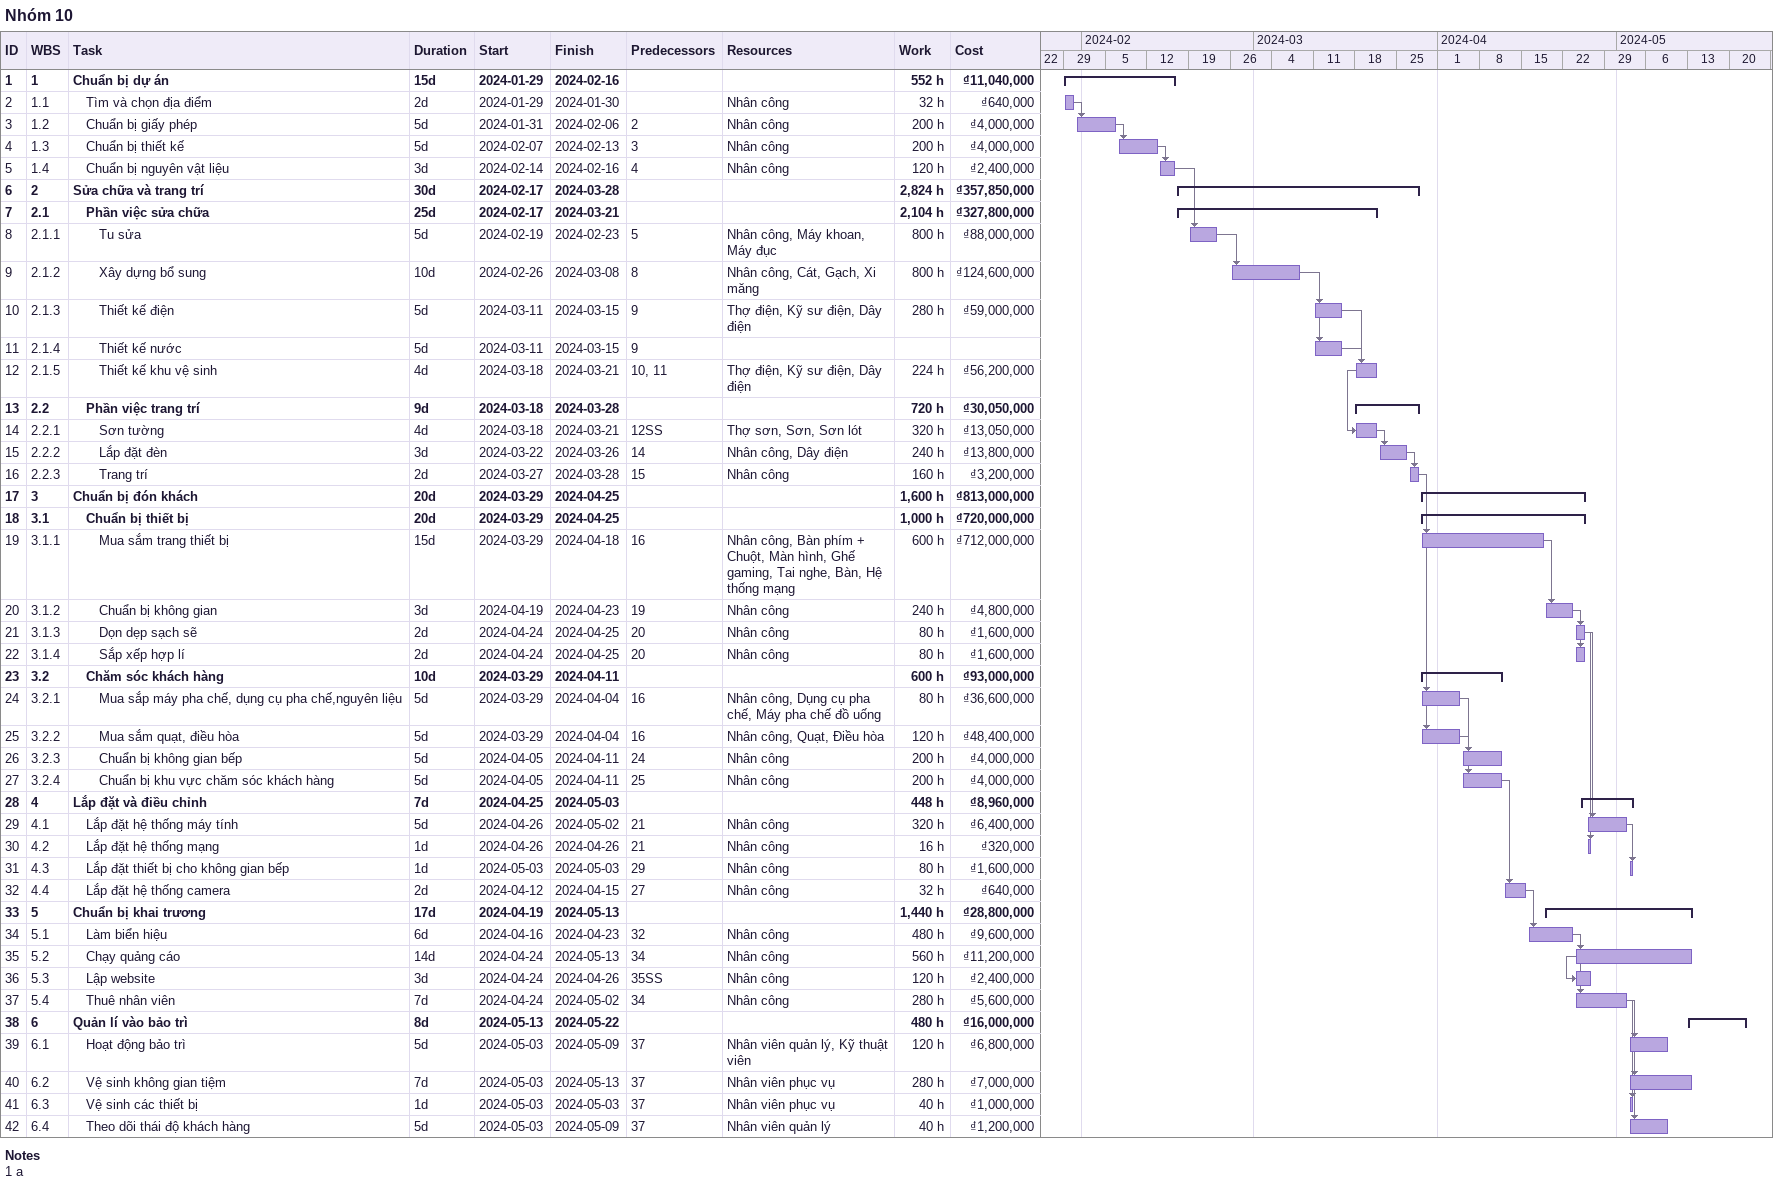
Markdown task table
Nhóm 10

| ID | WBS | Task | Duration | Start | Finish | Predecessors | Resources | Work (h) | Cost (₫) |
|---|---|---|---|---|---|---|---|---|---|
| 1 | 1 | **Chuẩn bị dự án** | 15d | 2024-01-29 | 2024-02-16 |  |  | 552 | 11040000 |
| 2 | 1.1 | Tìm và chọn địa điểm | 2d | 2024-01-29 | 2024-01-30 |  | Nhân công | 32 | 640000 |
| 3 | 1.2 | Chuẩn bị giấy phép | 5d | 2024-01-31 | 2024-02-06 | 2 | Nhân công | 200 | 4000000 |
| 4 | 1.3 | Chuẩn bị thiết kế | 5d | 2024-02-07 | 2024-02-13 | 3 | Nhân công | 200 | 4000000 |
| 5 | 1.4 | Chuẩn bị nguyên vật liệu | 3d | 2024-02-14 | 2024-02-16 | 4 | Nhân công | 120 | 2400000 |
| 6 | 2 | **Sửa chữa và trang trí** | 30d | 2024-02-17 | 2024-03-28 |  |  | 2824 | 357850000 |
| 7 | 2.1 | **Phần việc sửa chữa** | 25d | 2024-02-17 | 2024-03-21 |  |  | 2104 | 327800000 |
| 8 | 2.1.1 | Tu sửa | 5d | 2024-02-19 | 2024-02-23 | 5 | Nhân công, Máy khoan, Máy đục | 800 | 88000000 |
| 9 | 2.1.2 | Xây dựng bổ sung | 10d | 2024-02-26 | 2024-03-08 | 8 | Nhân công, Cát, Gạch, Xi măng | 800 | 124600000 |
| 10 | 2.1.3 | Thiết kế điện | 5d | 2024-03-11 | 2024-03-15 | 9 | Thợ điện, Kỹ sư điện, Dây điện | 280 | 59000000 |
| 11 | 2.1.4 | Thiết kế nước | 5d | 2024-03-11 | 2024-03-15 | 9 |  |  |  |
| 12 | 2.1.5 | Thiết kế khu vệ sinh | 4d | 2024-03-18 | 2024-03-21 | 10, 11 | Thợ điện, Kỹ sư điện, Dây điện | 224 | 56200000 |
| 13 | 2.2 | **Phần việc trang trí** | 9d | 2024-03-18 | 2024-03-28 |  |  | 720 | 30050000 |
| 14 | 2.2.1 | Sơn tường | 4d | 2024-03-18 | 2024-03-21 | 12SS | Thợ sơn, Sơn, Sơn lót | 320 | 13050000 |
| 15 | 2.2.2 | Lắp đặt đèn | 3d | 2024-03-22 | 2024-03-26 | 14 | Nhân công, Dây điện | 240 | 13800000 |
| 16 | 2.2.3 | Trang trí | 2d | 2024-03-27 | 2024-03-28 | 15 | Nhân công | 160 | 3200000 |
| 17 | 3 | **Chuẩn bị đón khách** | 20d | 2024-03-29 | 2024-04-25 |  |  | 1600 | 813000000 |
| 18 | 3.1 | **Chuẩn bị thiết bị** | 20d | 2024-03-29 | 2024-04-25 |  |  | 1000 | 720000000 |
| 19 | 3.1.1 | Mua sắm trang thiết bị | 15d | 2024-03-29 | 2024-04-18 | 16 | Nhân công, Bàn phím + Chuột, Màn hình, Ghế gaming, Tai nghe, Bàn, Hệ thống mạng | 600 | 712000000 |
| 20 | 3.1.2 | Chuẩn bị không gian | 3d | 2024-04-19 | 2024-04-23 | 19 | Nhân công | 240 | 4800000 |
| 21 | 3.1.3 | Dọn dẹp sạch sẽ | 2d | 2024-04-24 | 2024-04-25 | 20 | Nhân công | 80 | 1600000 |
| 22 | 3.1.4 | Sắp xếp hợp lí | 2d | 2024-04-24 | 2024-04-25 | 20 | Nhân công | 80 | 1600000 |
| 23 | 3.2 | **Chăm sóc khách hàng** | 10d | 2024-03-29 | 2024-04-11 |  |  | 600 | 93000000 |
| 24 | 3.2.1 | Mua sắp máy pha chế, dụng cụ pha chế,nguyên liệu | 5d | 2024-03-29 | 2024-04-04 | 16 | Nhân công, Dụng cụ pha chế, Máy pha chế đồ uống | 80 | 36600000 |
| 25 | 3.2.2 | Mua sắm quạt, điều hòa | 5d | 2024-03-29 | 2024-04-04 | 16 | Nhân công, Quạt, Điều hòa | 120 | 48400000 |
| 26 | 3.2.3 | Chuẩn bị không gian bếp | 5d | 2024-04-05 | 2024-04-11 | 24 | Nhân công | 200 | 4000000 |
| 27 | 3.2.4 | Chuẩn bị khu vực chăm sóc khách hàng | 5d | 2024-04-05 | 2024-04-11 | 25 | Nhân công | 200 | 4000000 |
| 28 | 4 | **Lắp đặt và điều chỉnh** | 7d | 2024-04-25 | 2024-05-03 |  |  | 448 | 8960000 |
| 29 | 4.1 | Lắp đặt hệ thống máy tính | 5d | 2024-04-26 | 2024-05-02 | 21 | Nhân công | 320 | 6400000 |
| 30 | 4.2 | Lắp đặt hệ thống mạng | 1d | 2024-04-26 | 2024-04-26 | 21 | Nhân công | 16 | 320000 |
| 31 | 4.3 | Lắp đặt thiết bị cho không gian bếp | 1d | 2024-05-03 | 2024-05-03 | 29 | Nhân công | 80 | 1600000 |
| 32 | 4.4 | Lắp đặt hệ thống camera | 2d | 2024-04-12 | 2024-04-15 | 27 | Nhân công | 32 | 640000 |
| 33 | 5 | **Chuẩn bị khai trương** | 17d | 2024-04-19 | 2024-05-13 |  |  | 1440 | 28800000 |
| 34 | 5.1 | Làm biển hiệu | 6d | 2024-04-16 | 2024-04-23 | 32 | Nhân công | 480 | 9600000 |
| 35 | 5.2 | Chạy quảng cáo | 14d | 2024-04-24 | 2024-05-13 | 34 | Nhân công | 560 | 11200000 |
| 36 | 5.3 | Lập website | 3d | 2024-04-24 | 2024-04-26 | 35SS | Nhân công | 120 | 2400000 |
| 37 | 5.4 | Thuê nhân viên | 7d | 2024-04-24 | 2024-05-02 | 34 | Nhân công | 280 | 5600000 |
| 38 | 6 | **Quản lí vào bảo trì** | 8d | 2024-05-13 | 2024-05-22 |  |  | 480 | 16000000 |
| 39 | 6.1 | Hoạt động bảo trì | 5d | 2024-05-03 | 2024-05-09 | 37 | Nhân viên quản lý, Kỹ thuật viên | 120 | 6800000 |
| 40 | 6.2 | Vệ sinh không gian tiệm | 7d | 2024-05-03 | 2024-05-13 | 37 | Nhân viên phục vụ | 280 | 7000000 |
| 41 | 6.3 | Vệ sinh các thiết bị | 1d | 2024-05-03 | 2024-05-03 | 37 | Nhân viên phục vụ | 40 | 1000000 |
| 42 | 6.4 | Theo dõi thái độ khách hàng | 5d | 2024-05-03 | 2024-05-09 | 37 | Nhân viên quản lý | 40 | 1200000 |

Notes
- 1: a
